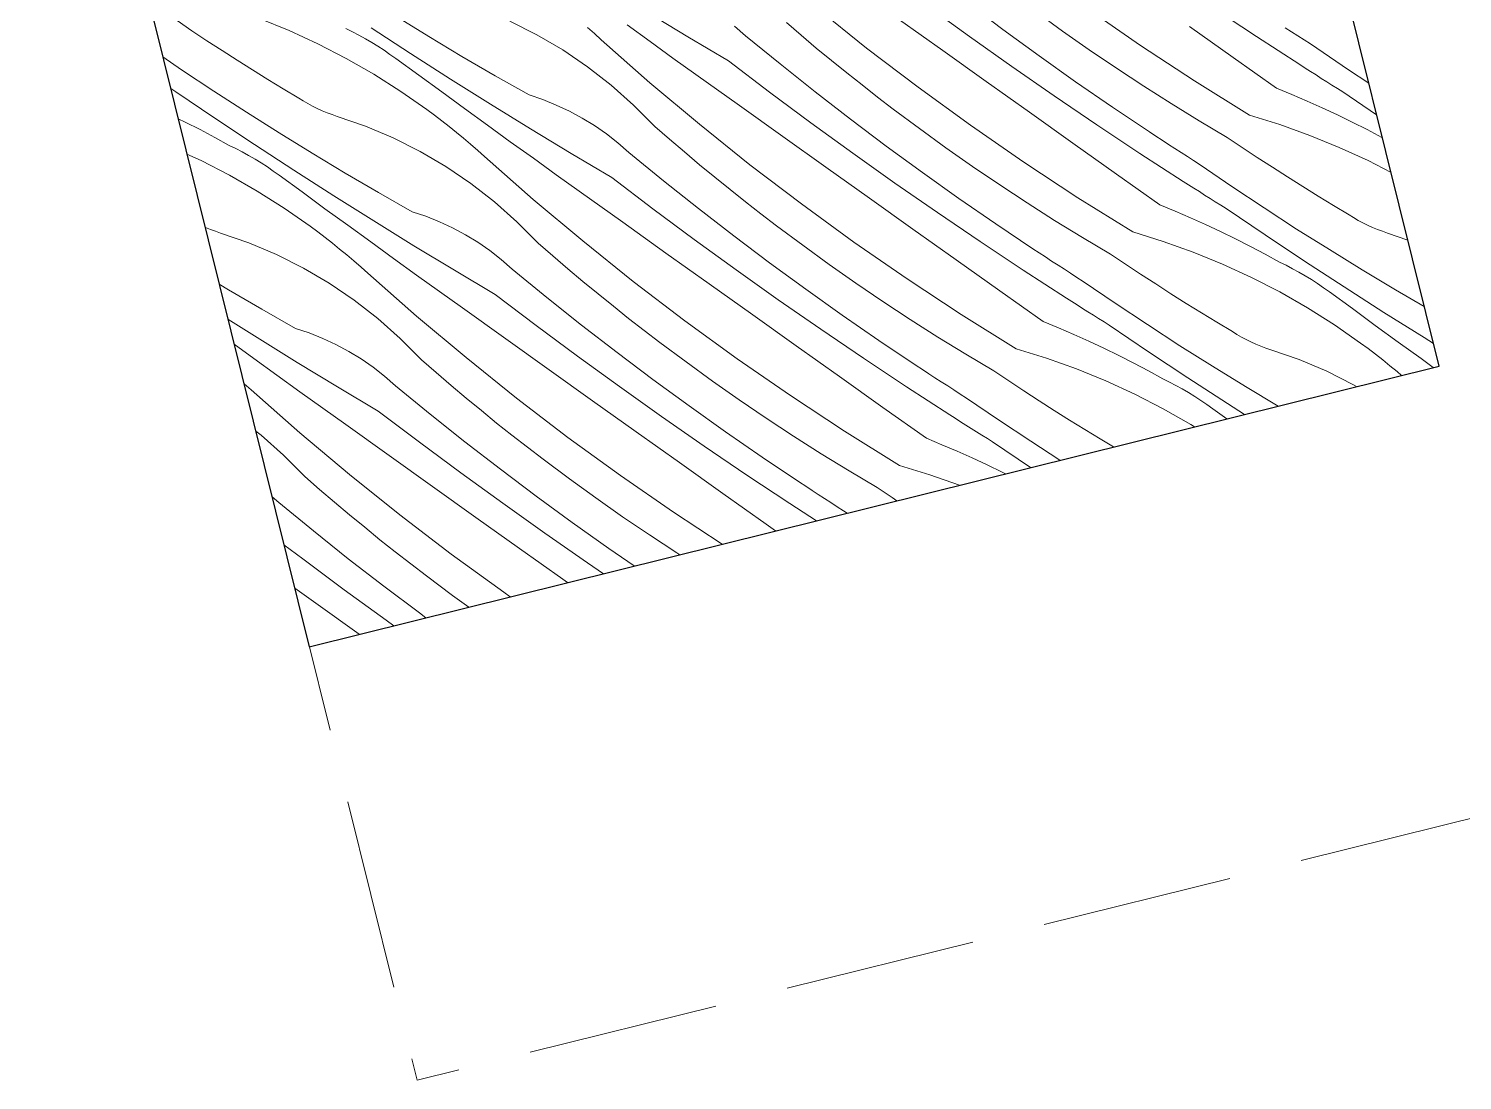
# Model space of a CAD drawing. Header units: millimetres. Extents: x -6376 to 18241, y -2739 to 17970.
# Drawn here: x -6376 to -5317, y -2739 to -1962 of the extents above; entities that cross this region are included whole.
import ezdxf

# ---------------------------------------------------------------- set-up
doc = ezdxf.new("R2010")
doc.units = ezdxf.units.MM
doc.header["$MEASUREMENT"] = 0
doc.linetypes.add('Невидимі', pattern=[195.611112, 141.111112, -54.5])
doc.layers.add('102 Колони', color=7, linetype='Continuous')
doc.layers.add('103 Балки', color=7, linetype='Continuous')
doc.layers.add('102 Колони_Ном._пера__1', color=18, linetype='Continuous', lineweight=25, true_color=0x040404)
doc.layers.add('103 Балки_Ном._пера__38', color=253, linetype='Continuous', lineweight=13, true_color=0xa4a4a4)
doc.layers.add('102 Колони_Ном._пера__3', color=255, linetype='Continuous', lineweight=13)

# ---------------------------------------------------------------- blocks, each defined once
blk = doc.blocks.new('*X42')
at = {"layer": '102 Колони_Ном._пера__3', "color": 255, "linetype": 'Continuous', "lineweight": 13}
for p, q in [((-5757.2, -1976.3), (-5794.5, -1946.4)), ((-5681.2, -1967.8), (-5712.1, -1945.4)), ((-5656.5, -1962.6), (-5682.9, -1942.7)), ((-5554.9, -1974.4), (-5594.2, -1947.2)), ((-5469.1, -1967.9), (-5500.9, -1946.8)), ((-6255.6, -1963.5), (-6266.6, -1956.1)), ((-6205.6, -1954.6), (-6183.9, -1963.4)), ((-6080.7, -1967.8), (-6105, -1952.8)), ((-6000.9, -1966.5), (-6020.7, -1956.5)), ((-5889.3, -1968), (-5919.2, -1949.9)), ((-5805.5, -1966.9), (-5816.5, -1957.5)), ((-5700.9, -1978.2), (-5733, -1955.4)), ((-5612.4, -1963.8), (-5632, -1949.6)), ((-6244.5, -1970.9), (-6255.6, -1963.5)), ((-6183.9, -1963.4), (-6162.5, -1973.3)), ((-6136.9, -1964.4), (-6141.8, -1962)), ((-6132.2, -1966.9), (-6136.9, -1964.4)), ((-6127.5, -1969.5), (-6132.2, -1966.9)), ((-6122.8, -1972.2), (-6127.5, -1969.5)), ((-6094.1, -1980.4), (-6123.3, -1961.3)), ((-6056.2, -1982.5), (-6080.7, -1967.8)), ((-5981.7, -1977.7), (-6000.9, -1966.5)), ((-5958.3, -1965.7), (-5963.5, -1961.2)), ((-5953.2, -1970.2), (-5958.3, -1965.7)), ((-5917.2, -1971.5), (-5934.2, -1959.3)), ((-5859.3, -1985.8), (-5889.3, -1968)), ((-5846.7, -1967.2), (-5854.7, -1960.1)), ((-5821.1, -1988.1), (-5846.7, -1967.2)), ((-5794.4, -1976.3), (-5805.5, -1966.9)), ((-5650, -1989.9), (-5681.2, -1967.8)), ((-5629.8, -1982.1), (-5656.5, -1962.6)), ((-5592.7, -1977.6), (-5612.4, -1963.8)), ((-5486.5, -1983.2), (-5518.6, -1960.4)), ((-5437.1, -1988.6), (-5469.1, -1967.9)), ((-5443.4, -1964.3), (-5448, -1961.3)), ((-5438.7, -1967.3), (-5443.4, -1964.3)), ((-5434, -1970.3), (-5438.7, -1967.3)), ((-6233.3, -1978.2), (-6244.5, -1970.9)), ((-6222.1, -1985.3), (-6233.3, -1978.2)), ((-6162.5, -1973.3), (-6141.6, -1984.1)), ((-6118.2, -1975), (-6122.8, -1972.2)), ((-6113.7, -1977.9), (-6118.2, -1975)), ((-6109.3, -1981), (-6113.7, -1977.9)), ((-6064.7, -1999.2), (-6094.1, -1980.4)), ((-5963.4, -1990.1), (-5981.7, -1977.7)), ((-5917.3, -2001.9), (-5953.2, -1970.2)), ((-5900.3, -1983.7), (-5917.2, -1971.5)), ((-5783.2, -1985.5), (-5794.4, -1976.3)), ((-5719.1, -2005.3), (-5757.2, -1976.3)), ((-5668.9, -2001), (-5700.9, -1978.2)), ((-5572.7, -1991.2), (-5592.7, -1977.6)), ((-5514.9, -2000.6), (-5554.9, -1974.4)), ((-5429.4, -1973.3), (-5434, -1970.3)), ((-5424.7, -1976.3), (-5429.4, -1973.3)), ((-5401.1, -1992.4), (-5424.7, -1976.3)), ((-6263.2, -1992.4), (-6277.1, -1982.9)), ((-6210.8, -1992.4), (-6222.1, -1985.3)), ((-6141.6, -1984.1), (-6121.2, -1995.7)), ((-6104.9, -1984.1), (-6109.3, -1981)), ((-6088, -1996.4), (-6104.9, -1984.1)), ((-6031.5, -1996.9), (-6056.2, -1982.5)), ((-5945.9, -2003.7), (-5963.4, -1990.1)), ((-5883.3, -1995.9), (-5900.3, -1983.7)), ((-5828.9, -2008.9), (-5859.3, -1985.8)), ((-5795.2, -2008.7), (-5821.1, -1988.1)), ((-5771.9, -1994.6), (-5783.2, -1985.5)), ((-5618.7, -2011.6), (-5650, -1989.9)), ((-5602.8, -2001.2), (-5629.8, -1982.1)), ((-5454.4, -2006), (-5486.5, -1983.2)), ((-5433.1, -1991.2), (-5437.1, -1988.6)), ((-6239.4, -2008.2), (-6263.2, -1992.4)), ((-6199.5, -1999.5), (-6210.8, -1992.4)), ((-6188.1, -2006.4), (-6199.5, -1999.5)), ((-6121.2, -1995.7), (-6101.3, -2008.3)), ((-6071.1, -2008.7), (-6088, -1996.4)), ((-6035.1, -2017.8), (-6064.7, -1999.2)), ((-6006.6, -2011), (-6031.5, -1996.9)), ((-5851.2, -2018.7), (-5883.3, -1995.9)), ((-5760.5, -2003.6), (-5771.9, -1994.6)), ((-5636.8, -2023.8), (-5668.9, -2001)), ((-5575.6, -2020), (-5602.8, -2001.2)), ((-5552.5, -2004.4), (-5572.7, -1991.2)), ((-5474.4, -2025.9), (-5514.9, -2000.6)), ((-5429.2, -1993.7), (-5433.1, -1991.2)), ((-5425.2, -1996.2), (-5429.2, -1993.7)), ((-5421.3, -1998.7), (-5425.2, -1996.2)), ((-5417.3, -2001.2), (-5421.3, -1998.7)), ((-5413.4, -2003.7), (-5417.3, -2001.2)), ((-5386.1, -2002.3), (-5401.1, -1992.4)), ((-6267.5, -2008.7), (-6271.3, -2006.3)), ((-6238.6, -2028.2), (-6267.5, -2008.7)), ((-6215.4, -2023.7), (-6239.4, -2008.2)), ((-6176.7, -2013.3), (-6188.1, -2006.4)), ((-6101.3, -2008.3), (-6082, -2021.8)), ((-6054.2, -2021), (-6071.1, -2008.7)), ((-5996.4, -2014.4), (-6006.6, -2011)), ((-5929.3, -2018.4), (-5945.9, -2003.7)), ((-5880.7, -2032.6), (-5917.3, -2001.9)), ((-5798.3, -2031.6), (-5828.9, -2008.9)), ((-5769.1, -2028.9), (-5795.2, -2008.7)), ((-5749.1, -2012.6), (-5760.5, -2003.6)), ((-5680.5, -2033.4), (-5719.1, -2005.3)), ((-5587.1, -2033), (-5618.7, -2011.6)), ((-5532.1, -2017.4), (-5552.5, -2004.4)), ((-5454.4, -2006), (-5443, -2010.6)), ((-5443, -2010.6), (-5431.8, -2015.5)), ((-5409.4, -2006.2), (-5413.4, -2003.7)), ((-5405.4, -2008.7), (-5409.4, -2006.2)), ((-5380.4, -2025.6), (-5405.4, -2008.7)), ((-6173.4, -2015.4), (-6176.7, -2013.3)), ((-6170, -2017.4), (-6173.4, -2015.4)), ((-6166.5, -2019.3), (-6170, -2017.4)), ((-6163, -2021), (-6166.5, -2019.3)), ((-6159.4, -2022.7), (-6163, -2021)), ((-6155.7, -2024.2), (-6159.4, -2022.7)), ((-6076.5, -2025.9), (-6082, -2021.8)), ((-6037.3, -2033.3), (-6054.2, -2021)), ((-6005.4, -2036.1), (-6035.1, -2017.8)), ((-5986.5, -2018.4), (-5996.4, -2014.4)), ((-5976.8, -2022.9), (-5986.5, -2018.4)), ((-5913.7, -2034.2), (-5929.3, -2018.4)), ((-5819.2, -2041.6), (-5851.2, -2018.7)), ((-5737.6, -2021.4), (-5749.1, -2012.6)), ((-5718.2, -2035.8), (-5737.6, -2021.4)), ((-5548.2, -2038.3), (-5575.6, -2020)), ((-5511.5, -2030), (-5532.1, -2017.4)), ((-5431.8, -2015.5), (-5420.6, -2020.5)), ((-5420.6, -2020.5), (-5409.4, -2025.7)), ((-6265.8, -2028.5), (-6260.5, -2031)), ((-6260.5, -2031), (-6249.6, -2036.6)), ((-6209.5, -2047.5), (-6238.6, -2028.2)), ((-6191.2, -2039), (-6215.4, -2023.7)), ((-6152, -2025.5), (-6155.7, -2024.2)), ((-6148.3, -2026.8), (-6152, -2025.5)), ((-6127.3, -2034.1), (-6148.3, -2026.8)), ((-6071, -2030), (-6076.5, -2025.9)), ((-6065.6, -2034.3), (-6071, -2030)), ((-6020.4, -2045.5), (-6037.3, -2033.3)), ((-5967.3, -2028), (-5976.8, -2022.9)), ((-5958.2, -2033.6), (-5967.3, -2028)), ((-5843.4, -2062.5), (-5880.7, -2032.6)), ((-5767.4, -2054), (-5798.3, -2031.6)), ((-5742.7, -2048.8), (-5769.1, -2028.9)), ((-5641.1, -2060.6), (-5680.5, -2033.4)), ((-5604.8, -2046.6), (-5636.8, -2023.8)), ((-5555.3, -2054.1), (-5587.1, -2033)), ((-5490.8, -2042.3), (-5511.5, -2030)), ((-5474.4, -2025.9), (-5451.9, -2032.9)), ((-5451.9, -2032.9), (-5429.7, -2040.8)), ((-5409.4, -2025.7), (-5398.4, -2031)), ((-5398.4, -2031), (-5387.5, -2036.6)), ((-6249.6, -2036.6), (-6238.7, -2042.3)), ((-6238.7, -2042.3), (-6228, -2048.2)), ((-6166.9, -2054), (-6191.2, -2039)), ((-6106.9, -2042.7), (-6127.3, -2034.1)), ((-6087.1, -2052.7), (-6106.9, -2042.7)), ((-6060.2, -2038.6), (-6065.6, -2034.3)), ((-6054.9, -2042.9), (-6060.2, -2038.6)), ((-6049.7, -2047.4), (-6054.9, -2042.9)), ((-5975.5, -2054.2), (-6005.4, -2036.1)), ((-5949.4, -2039.7), (-5958.2, -2033.6)), ((-5940.9, -2046.3), (-5949.4, -2039.7)), ((-5902.7, -2043.7), (-5913.7, -2034.2)), ((-5891.7, -2053.1), (-5902.7, -2043.7)), ((-5787.2, -2064.4), (-5819.2, -2041.6)), ((-5698.6, -2050), (-5718.2, -2035.8)), ((-5543.5, -2041.4), (-5548.2, -2038.3)), ((-5538.9, -2044.4), (-5543.5, -2041.4)), ((-5479.7, -2049.8), (-5490.8, -2042.3)), ((-5429.7, -2040.8), (-5408, -2049.7)), ((-5387.5, -2036.6), (-5376.6, -2042.3)), ((-5376.6, -2042.3), (-5376.1, -2042.6)), ((-6259.3, -2054.6), (-6248.7, -2059.5)), ((-6223.1, -2050.6), (-6228, -2048.2)), ((-6218.4, -2053.1), (-6223.1, -2050.6)), ((-6213.7, -2055.7), (-6218.4, -2053.1)), ((-6180.3, -2066.6), (-6209.5, -2047.5)), ((-6142.4, -2068.7), (-6166.9, -2054)), ((-6068, -2063.9), (-6087.1, -2052.7)), ((-6044.5, -2051.9), (-6049.7, -2047.4)), ((-6039.4, -2056.4), (-6044.5, -2051.9)), ((-6003.4, -2057.7), (-6020.4, -2045.5)), ((-5945.5, -2072), (-5975.5, -2054.2)), ((-5932.9, -2053.4), (-5940.9, -2046.3)), ((-5907.3, -2074.3), (-5932.9, -2053.4)), ((-5880.6, -2062.5), (-5891.7, -2053.1)), ((-5736.3, -2076.1), (-5767.4, -2054)), ((-5716, -2068.3), (-5742.7, -2048.8)), ((-5678.9, -2063.8), (-5698.6, -2050)), ((-5572.7, -2069.4), (-5604.8, -2046.6)), ((-5523.3, -2074.9), (-5555.3, -2054.1)), ((-5534.2, -2047.5), (-5538.9, -2044.4)), ((-5529.6, -2050.5), (-5534.2, -2047.5)), ((-5524.9, -2053.5), (-5529.6, -2050.5)), ((-5520.2, -2056.5), (-5524.9, -2053.5)), ((-5468.6, -2057.1), (-5479.7, -2049.8)), ((-5408, -2049.7), (-5386.6, -2059.5)), ((-6248.7, -2059.5), (-6227.8, -2070.3)), ((-6209, -2058.4), (-6213.7, -2055.7)), ((-6204.4, -2061.2), (-6209, -2058.4)), ((-6199.9, -2064.1), (-6204.4, -2061.2)), ((-6195.5, -2067.2), (-6199.9, -2064.1)), ((-6049.6, -2076.3), (-6068, -2063.9)), ((-6003.5, -2088.1), (-6039.4, -2056.4)), ((-5986.5, -2069.9), (-6003.4, -2057.7)), ((-5869.4, -2071.7), (-5880.6, -2062.5)), ((-5805.4, -2091.5), (-5843.4, -2062.5)), ((-5755.1, -2087.2), (-5787.2, -2064.4)), ((-5658.9, -2077.4), (-5678.9, -2063.8)), ((-5601.2, -2086.9), (-5641.1, -2060.6)), ((-5515.6, -2059.5), (-5520.2, -2056.5)), ((-5510.9, -2062.5), (-5515.6, -2059.5)), ((-5487.3, -2078.6), (-5510.9, -2062.5)), ((-5457.4, -2064.4), (-5468.6, -2057.1)), ((-5446.2, -2071.5), (-5457.4, -2064.4)), ((-5386.6, -2059.5), (-5369.8, -2068.2)), ((-6227.8, -2070.3), (-6207.4, -2082)), ((-6191.1, -2070.3), (-6195.5, -2067.2)), ((-6174.2, -2082.6), (-6191.1, -2070.3)), ((-6150.9, -2085.4), (-6180.3, -2066.6)), ((-6117.7, -2083.1), (-6142.4, -2068.7)), ((-5969.5, -2082.1), (-5986.5, -2069.9)), ((-5915.1, -2095.1), (-5945.5, -2072)), ((-5881.4, -2094.9), (-5907.3, -2074.3)), ((-5858.1, -2080.8), (-5869.4, -2071.7)), ((-5689.1, -2087.4), (-5716, -2068.3)), ((-5540.6, -2092.2), (-5572.7, -2069.4)), ((-5519.3, -2077.4), (-5523.3, -2074.9)), ((-5434.9, -2078.6), (-5446.2, -2071.5)), ((-6207.4, -2082), (-6187.5, -2094.5)), ((-6157.4, -2095), (-6174.2, -2082.6)), ((-6121.3, -2104), (-6150.9, -2085.4)), ((-6092.8, -2097.2), (-6117.7, -2083.1)), ((-6032.1, -2089.9), (-6049.6, -2076.3)), ((-5937.4, -2104.9), (-5969.5, -2082.1)), ((-5846.7, -2089.9), (-5858.1, -2080.8)), ((-5704.9, -2097.8), (-5736.3, -2076.1)), ((-5638.7, -2090.6), (-5658.9, -2077.4)), ((-5515.4, -2079.9), (-5519.3, -2077.4)), ((-5511.4, -2082.4), (-5515.4, -2079.9)), ((-5507.5, -2084.9), (-5511.4, -2082.4)), ((-5503.5, -2087.4), (-5507.5, -2084.9)), ((-5463.5, -2094.4), (-5487.3, -2078.6)), ((-5423.6, -2085.7), (-5434.9, -2078.6)), ((-5412.2, -2092.6), (-5423.6, -2085.7)), ((-6187.5, -2094.5), (-6168.2, -2108)), ((-6140.5, -2107.2), (-6157.4, -2095)), ((-6015.5, -2104.6), (-6032.1, -2089.9)), ((-5966.9, -2118.8), (-6003.5, -2088.1)), ((-5884.5, -2117.8), (-5915.1, -2095.1)), ((-5855.3, -2115.1), (-5881.4, -2094.9)), ((-5835.3, -2098.8), (-5846.7, -2089.9)), ((-5766.7, -2119.6), (-5805.4, -2091.5)), ((-5723, -2110), (-5755.1, -2087.2)), ((-5661.8, -2106.2), (-5689.1, -2087.4)), ((-5618.3, -2103.6), (-5638.7, -2090.6)), ((-5560.6, -2112.2), (-5601.2, -2086.9)), ((-5540.6, -2092.2), (-5529.3, -2096.8)), ((-5529.3, -2096.8), (-5518, -2101.7)), ((-5499.6, -2089.9), (-5503.5, -2087.4)), ((-5495.6, -2092.4), (-5499.6, -2089.9)), ((-5491.6, -2094.9), (-5495.6, -2092.4)), ((-5462.7, -2114.4), (-5491.6, -2094.9)), ((-5439.5, -2110), (-5463.5, -2094.4)), ((-5400.8, -2099.5), (-5412.2, -2092.6)), ((-6123.5, -2119.5), (-6140.5, -2107.2)), ((-6091.6, -2122.3), (-6121.3, -2104)), ((-6082.7, -2100.6), (-6092.8, -2097.2)), ((-6072.7, -2104.6), (-6082.7, -2100.6)), ((-6063, -2109.1), (-6072.7, -2104.6)), ((-5999.9, -2120.4), (-6015.5, -2104.6)), ((-5905.4, -2127.8), (-5937.4, -2104.9)), ((-5823.8, -2107.6), (-5835.3, -2098.8)), ((-5804.4, -2122), (-5823.8, -2107.6)), ((-5673.3, -2119.2), (-5704.9, -2097.8)), ((-5634.4, -2124.6), (-5661.8, -2106.2)), ((-5597.7, -2116.2), (-5618.3, -2103.6)), ((-5518, -2101.7), (-5506.8, -2106.7)), ((-5506.8, -2106.7), (-5495.7, -2111.9)), ((-5397.5, -2101.6), (-5400.8, -2099.5)), ((-5394.1, -2103.6), (-5397.5, -2101.6)), ((-5390.6, -2105.5), (-5394.1, -2103.6)), ((-5387.1, -2107.2), (-5390.6, -2105.5)), ((-5383.5, -2108.9), (-5387.1, -2107.2)), ((-6245.6, -2108.9), (-6245.8, -2108.7)), ((-6241.9, -2110.4), (-6245.6, -2108.9)), ((-6238.2, -2111.7), (-6241.9, -2110.4)), ((-6234.5, -2113), (-6238.2, -2111.7)), ((-6213.5, -2120.3), (-6234.5, -2113)), ((-6162.7, -2112.1), (-6168.2, -2108)), ((-6157.2, -2116.2), (-6162.7, -2112.1)), ((-6151.8, -2120.5), (-6157.2, -2116.2)), ((-6053.5, -2114.2), (-6063, -2109.1)), ((-6044.4, -2119.8), (-6053.5, -2114.2)), ((-5853.6, -2140.2), (-5884.5, -2117.8)), ((-5828.9, -2135), (-5855.3, -2115.1)), ((-5691, -2132.8), (-5723, -2110)), ((-5577, -2128.5), (-5597.7, -2116.2)), ((-5560.6, -2112.2), (-5538.1, -2119.1)), ((-5495.7, -2111.9), (-5484.6, -2117.2)), ((-5484.6, -2117.2), (-5473.7, -2122.8)), ((-5433.6, -2133.7), (-5462.7, -2114.4)), ((-5415.3, -2125.2), (-5439.5, -2110)), ((-5379.8, -2110.4), (-5383.5, -2108.9)), ((-5376.1, -2111.7), (-5379.8, -2110.4)), ((-5372.4, -2113), (-5376.1, -2111.7)), ((-5357.4, -2118.2), (-5372.4, -2113)), ((-6193.1, -2128.9), (-6213.5, -2120.3)), ((-6146.5, -2124.8), (-6151.8, -2120.5)), ((-6141.1, -2129.1), (-6146.5, -2124.8)), ((-6106.6, -2131.7), (-6123.5, -2119.5)), ((-6061.7, -2140.4), (-6091.6, -2122.3)), ((-6035.6, -2125.9), (-6044.4, -2119.8)), ((-6027.2, -2132.5), (-6035.6, -2125.9)), ((-5988.9, -2129.9), (-5999.9, -2120.4)), ((-5929.6, -2148.7), (-5966.9, -2118.8)), ((-5873.4, -2150.6), (-5905.4, -2127.8)), ((-5784.9, -2136.2), (-5804.4, -2122)), ((-5727.3, -2146.8), (-5766.7, -2119.6)), ((-5641.5, -2140.3), (-5673.3, -2119.2)), ((-5629.8, -2127.6), (-5634.4, -2124.6)), ((-5625.1, -2130.6), (-5629.8, -2127.6)), ((-5565.9, -2136), (-5577, -2128.5)), ((-5538.1, -2119.1), (-5515.9, -2127)), ((-5515.9, -2127), (-5494.2, -2135.9)), ((-5473.7, -2122.8), (-5462.8, -2128.5)), ((-5462.8, -2128.5), (-5452.1, -2134.4)), ((-5391, -2140.2), (-5415.3, -2125.2)), ((-6173.3, -2138.9), (-6193.1, -2128.9)), ((-6154.2, -2150.1), (-6173.3, -2138.9)), ((-6135.9, -2133.6), (-6141.1, -2129.1)), ((-6130.7, -2138.1), (-6135.9, -2133.6)), ((-6125.6, -2142.6), (-6130.7, -2138.1)), ((-6089.6, -2144), (-6106.6, -2131.7)), ((-6019.1, -2139.6), (-6027.2, -2132.5)), ((-5977.9, -2139.4), (-5988.9, -2129.9)), ((-5966.8, -2148.7), (-5977.9, -2139.4)), ((-5802.2, -2154.5), (-5828.9, -2135)), ((-5765.1, -2150), (-5784.9, -2136.2)), ((-5658.9, -2155.6), (-5691, -2132.8)), ((-5620.5, -2133.7), (-5625.1, -2130.6)), ((-5615.8, -2136.7), (-5620.5, -2133.7)), ((-5611.1, -2139.7), (-5615.8, -2136.7)), ((-5554.8, -2143.3), (-5565.9, -2136)), ((-5494.2, -2135.9), (-5472.8, -2145.7)), ((-5447.3, -2136.8), (-5452.1, -2134.4)), ((-5442.5, -2139.3), (-5447.3, -2136.8)), ((-5437.8, -2141.9), (-5442.5, -2139.3)), ((-5404.4, -2152.8), (-5433.6, -2133.7)), ((-6089.7, -2174.3), (-6125.6, -2142.6)), ((-6072.7, -2156.1), (-6089.6, -2144)), ((-6031.7, -2158.3), (-6061.7, -2140.4)), ((-5993.5, -2160.6), (-6019.1, -2139.6)), ((-5955.6, -2157.9), (-5966.8, -2148.7)), ((-5891.6, -2177.7), (-5929.6, -2148.7)), ((-5822.5, -2162.3), (-5853.6, -2140.2)), ((-5687.4, -2173.1), (-5727.3, -2146.8)), ((-5609.5, -2161.1), (-5641.5, -2140.3)), ((-5606.5, -2142.7), (-5611.1, -2139.7)), ((-5601.8, -2145.7), (-5606.5, -2142.7)), ((-5597.1, -2148.7), (-5601.8, -2145.7)), ((-5573.5, -2164.8), (-5597.1, -2148.7)), ((-5543.6, -2150.6), (-5554.8, -2143.3)), ((-5472.8, -2145.7), (-5451.9, -2156.5)), ((-5433.1, -2144.6), (-5437.8, -2141.9)), ((-5428.5, -2147.4), (-5433.1, -2144.6)), ((-5424, -2150.3), (-5428.5, -2147.4)), ((-5366.5, -2154.9), (-5391, -2140.2)), ((-6228.6, -2154.9), (-6235.4, -2150.8)), ((-6203.9, -2169.3), (-6228.6, -2154.9)), ((-6135.8, -2162.5), (-6154.2, -2150.1)), ((-6055.7, -2168.3), (-6072.7, -2156.1)), ((-6001.3, -2181.3), (-6031.7, -2158.3)), ((-5967.7, -2181.1), (-5993.5, -2160.6)), ((-5944.3, -2167), (-5955.6, -2157.9)), ((-5841.3, -2173.4), (-5873.4, -2150.6)), ((-5775.3, -2173.6), (-5802.2, -2154.5)), ((-5745.1, -2163.6), (-5765.1, -2150)), ((-5626.8, -2178.4), (-5658.9, -2155.6)), ((-5532.4, -2157.8), (-5543.6, -2150.6)), ((-5521.1, -2164.9), (-5532.4, -2157.8)), ((-5451.9, -2156.5), (-5431.5, -2168.2)), ((-5419.6, -2153.4), (-5424, -2150.3)), ((-5415.2, -2156.5), (-5419.6, -2153.4)), ((-5398.3, -2168.8), (-5415.2, -2156.5)), ((-5375, -2171.6), (-5404.4, -2152.8)), ((-5345.2, -2167.3), (-5366.5, -2154.9)), ((-6179, -2183.4), (-6203.9, -2169.3)), ((-6118.3, -2176.1), (-6135.8, -2162.5)), ((-6023.7, -2191.2), (-6055.7, -2168.3)), ((-5933, -2176.1), (-5944.3, -2167)), ((-5791.1, -2184), (-5822.5, -2162.3)), ((-5724.9, -2176.8), (-5745.1, -2163.6)), ((-5605.5, -2163.6), (-5609.5, -2161.1)), ((-5601.6, -2166.1), (-5605.5, -2163.6)), ((-5597.7, -2168.6), (-5601.6, -2166.1)), ((-5593.7, -2171.1), (-5597.7, -2168.6)), ((-5589.7, -2173.6), (-5593.7, -2171.1)), ((-5549.7, -2180.6), (-5573.5, -2164.8)), ((-5509.8, -2171.9), (-5521.1, -2164.9)), ((-5431.5, -2168.2), (-5411.6, -2180.7)), ((-5381.5, -2181.2), (-5398.3, -2168.8)), ((-6207.5, -2190.2), (-6229, -2176.7)), ((-6101.7, -2190.9), (-6118.3, -2176.1)), ((-6053.1, -2205), (-6089.7, -2174.3)), ((-5970.7, -2204), (-6001.3, -2181.3)), ((-5941.5, -2201.3), (-5967.7, -2181.1)), ((-5921.5, -2185), (-5933, -2176.1)), ((-5852.9, -2205.8), (-5891.6, -2177.7)), ((-5809.3, -2196.3), (-5841.3, -2173.4)), ((-5748.1, -2192.4), (-5775.3, -2173.6)), ((-5704.5, -2189.8), (-5724.9, -2176.8)), ((-5646.8, -2198.4), (-5687.4, -2173.1)), ((-5626.8, -2178.4), (-5615.5, -2183)), ((-5585.8, -2176.1), (-5589.7, -2173.6)), ((-5581.8, -2178.6), (-5585.8, -2176.1)), ((-5577.9, -2181.1), (-5581.8, -2178.6)), ((-5548.9, -2200.6), (-5577.9, -2181.1)), ((-5525.7, -2196.2), (-5549.7, -2180.6)), ((-5498.5, -2178.8), (-5509.8, -2171.9)), ((-5487, -2185.7), (-5498.5, -2178.8)), ((-5411.6, -2180.7), (-5392.3, -2194.2)), ((-5364.6, -2193.5), (-5381.5, -2181.2)), ((-5345.4, -2190.2), (-5375, -2171.6)), ((-6177.8, -2208.5), (-6207.5, -2190.2)), ((-6168.9, -2186.8), (-6179, -2183.4)), ((-6158.9, -2190.8), (-6168.9, -2186.8)), ((-6149.2, -2195.3), (-6158.9, -2190.8)), ((-6086.1, -2206.6), (-6101.7, -2190.9)), ((-5991.6, -2214), (-6023.7, -2191.2)), ((-5910, -2193.8), (-5921.5, -2185)), ((-5759.5, -2205.5), (-5791.1, -2184)), ((-5683.9, -2202.4), (-5704.5, -2189.8)), ((-5615.5, -2183), (-5604.2, -2187.9)), ((-5604.2, -2187.9), (-5593, -2192.9)), ((-5483.7, -2187.8), (-5487, -2185.7)), ((-5480.3, -2189.8), (-5483.7, -2187.8)), ((-5476.8, -2191.7), (-5480.3, -2189.8)), ((-5473.3, -2193.4), (-5476.8, -2191.7)), ((-5338.4, -2194.5), (-5345.4, -2190.2)), ((-6209.8, -2205.7), (-6224.4, -2195.1)), ((-6139.8, -2200.4), (-6149.2, -2195.3)), ((-6130.6, -2206), (-6139.8, -2200.4)), ((-5915.1, -2221.2), (-5941.5, -2201.3)), ((-5890.6, -2208.2), (-5910, -2193.8)), ((-5777.2, -2219), (-5809.3, -2196.3)), ((-5720.6, -2210.8), (-5748.1, -2192.4)), ((-5663.2, -2214.8), (-5683.9, -2202.4)), ((-5646.8, -2198.4), (-5624.3, -2205.3)), ((-5593, -2192.9), (-5581.9, -2198.1)), ((-5581.9, -2198.1), (-5570.8, -2203.5)), ((-5519.8, -2219.9), (-5548.9, -2200.6)), ((-5501.6, -2211.4), (-5525.7, -2196.2)), ((-5469.7, -2195.1), (-5473.3, -2193.4)), ((-5466, -2196.6), (-5469.7, -2195.1)), ((-5462.3, -2197.9), (-5466, -2196.6)), ((-5458.6, -2199.2), (-5462.3, -2197.9)), ((-5437.6, -2206.5), (-5458.6, -2199.2)), ((-5386.8, -2198.3), (-5392.3, -2194.2)), ((-5381.3, -2202.4), (-5386.8, -2198.3)), ((-5375.9, -2206.7), (-5381.3, -2202.4)), ((-5347.6, -2205.7), (-5364.6, -2193.5)), ((-6192.8, -2218), (-6209.8, -2205.7)), ((-6148, -2226.6), (-6177.8, -2208.5)), ((-6121.8, -2212.1), (-6130.6, -2206)), ((-6113.4, -2218.8), (-6121.8, -2212.1)), ((-6075.1, -2216.1), (-6086.1, -2206.6)), ((-6015.8, -2234.9), (-6053.1, -2205)), ((-5939.8, -2226.4), (-5970.7, -2204)), ((-5871.1, -2222.4), (-5890.6, -2208.2)), ((-5813.5, -2233), (-5852.9, -2205.8)), ((-5727.7, -2226.5), (-5759.5, -2205.5)), ((-5716, -2213.8), (-5720.6, -2210.8)), ((-5624.3, -2205.3), (-5602.2, -2213.2)), ((-5602.2, -2213.2), (-5580.4, -2222.1)), ((-5570.8, -2203.5), (-5559.9, -2209)), ((-5559.9, -2209), (-5549, -2214.7)), ((-5477.2, -2226.4), (-5501.6, -2211.4)), ((-5417.2, -2215.1), (-5437.6, -2206.5)), ((-5370.6, -2211), (-5375.9, -2206.7)), ((-5365.3, -2215.3), (-5370.6, -2211)), ((-5338.6, -2212.3), (-5347.6, -2205.7)), ((-6216.9, -2224.3), (-6217.2, -2224)), ((-6175.9, -2230.2), (-6192.8, -2218)), ((-6105.3, -2225.8), (-6113.4, -2218.8)), ((-6064.1, -2225.6), (-6075.1, -2216.1)), ((-5959.6, -2236.8), (-5991.6, -2214)), ((-5888.4, -2240.7), (-5915.1, -2221.2)), ((-5851.3, -2236.2), (-5871.1, -2222.4)), ((-5745.1, -2241.8), (-5777.2, -2219)), ((-5711.3, -2216.9), (-5716, -2213.8)), ((-5706.7, -2219.9), (-5711.3, -2216.9)), ((-5702, -2222.9), (-5706.7, -2219.9)), ((-5697.3, -2225.9), (-5702, -2222.9)), ((-5652.1, -2222.2), (-5663.2, -2214.8)), ((-5641, -2229.5), (-5652.1, -2222.2)), ((-5580.4, -2222.1), (-5559, -2231.9)), ((-5549, -2214.7), (-5538.3, -2220.6)), ((-5533.5, -2223), (-5538.3, -2220.6)), ((-5528.7, -2225.5), (-5533.5, -2223)), ((-5490.6, -2239), (-5519.8, -2219.9)), ((-5397.4, -2225.1), (-5417.2, -2215.1)), ((-5362, -2218.1), (-5365.3, -2215.3)), ((-6211.8, -2228.9), (-6216.9, -2224.3)), ((-6175.9, -2260.5), (-6211.8, -2228.9)), ((-6158.9, -2242.3), (-6175.9, -2230.2)), ((-6118, -2244.5), (-6148, -2226.6)), ((-6079.7, -2246.8), (-6105.3, -2225.8)), ((-6053, -2234.9), (-6064.1, -2225.6)), ((-5908.7, -2248.5), (-5939.8, -2226.4)), ((-5773.6, -2259.3), (-5813.5, -2233)), ((-5695.7, -2247.3), (-5727.7, -2226.5)), ((-5692.7, -2228.9), (-5697.3, -2225.9)), ((-5688, -2231.9), (-5692.7, -2228.9)), ((-5683.3, -2234.9), (-5688, -2231.9)), ((-5629.8, -2236.8), (-5641, -2229.5)), ((-5559, -2231.9), (-5538.1, -2242.7)), ((-5524, -2228.1), (-5528.7, -2225.5)), ((-5519.3, -2230.8), (-5524, -2228.1)), ((-5514.7, -2233.6), (-5519.3, -2230.8)), ((-5510.2, -2236.6), (-5514.7, -2233.6)), ((-5453.2, -2240.8), (-5477.2, -2226.4)), ((-5395.2, -2226.4), (-5397.4, -2225.1)), ((-6141.9, -2254.5), (-6158.9, -2242.3)), ((-6087.5, -2267.5), (-6118, -2244.5)), ((-6041.8, -2244.1), (-6053, -2234.9)), ((-6030.5, -2253.3), (-6041.8, -2244.1)), ((-5977.8, -2263.9), (-6015.8, -2234.9)), ((-5927.5, -2259.7), (-5959.6, -2236.8)), ((-5861.5, -2259.8), (-5888.4, -2240.7)), ((-5831.3, -2249.8), (-5851.3, -2236.2)), ((-5713, -2264.6), (-5745.1, -2241.8)), ((-5659.7, -2251), (-5683.3, -2234.9)), ((-5618.6, -2244), (-5629.8, -2236.8)), ((-5607.4, -2251.1), (-5618.6, -2244)), ((-5538.1, -2242.7), (-5517.7, -2254.4)), ((-5505.8, -2239.6), (-5510.2, -2236.6)), ((-5501.4, -2242.7), (-5505.8, -2239.6)), ((-5491.2, -2250.2), (-5501.4, -2242.7)), ((-5478.1, -2247), (-5490.6, -2239)), ((-6109.9, -2277.4), (-6141.9, -2254.5)), ((-6053.9, -2267.3), (-6079.7, -2246.8)), ((-6019.2, -2262.3), (-6030.5, -2253.3)), ((-5877.3, -2270.3), (-5908.7, -2248.5)), ((-5811.1, -2263.1), (-5831.3, -2249.8)), ((-5691.8, -2249.8), (-5695.7, -2247.3)), ((-5687.8, -2252.3), (-5691.8, -2249.8)), ((-5683.9, -2254.8), (-5687.8, -2252.3)), ((-5679.9, -2257.3), (-5683.9, -2254.8)), ((-5635.9, -2266.8), (-5659.7, -2251)), ((-5596, -2258.1), (-5607.4, -2251.1)), ((-5517.7, -2254.4), (-5515, -2256.1)), ((-6204.5, -2262.3), (-6208.4, -2259.3)), ((-6187.9, -2277.1), (-6204.5, -2262.3)), ((-6139.3, -2291.3), (-6175.9, -2260.5)), ((-6007.7, -2271.2), (-6019.2, -2262.3)), ((-5939.1, -2292.1), (-5977.8, -2263.9)), ((-5895.5, -2282.5), (-5927.5, -2259.7)), ((-5834.3, -2278.6), (-5861.5, -2259.8)), ((-5790.7, -2276), (-5811.1, -2263.1)), ((-5733, -2284.6), (-5773.6, -2259.3)), ((-5713, -2264.6), (-5701.7, -2269.3)), ((-5676, -2259.8), (-5679.9, -2257.3)), ((-5672, -2262.3), (-5676, -2259.8)), ((-5668, -2264.8), (-5672, -2262.3)), ((-5664.1, -2267.3), (-5668, -2264.8)), ((-5584.7, -2265), (-5596, -2258.1)), ((-5574.8, -2271), (-5584.7, -2265)), ((-6056.9, -2290.2), (-6087.5, -2267.5)), ((-6027.7, -2287.5), (-6053.9, -2267.3)), ((-5996.2, -2280), (-6007.7, -2271.2)), ((-5845.7, -2291.7), (-5877.3, -2270.3)), ((-5770.1, -2288.6), (-5790.7, -2276)), ((-5701.7, -2269.3), (-5690.4, -2274.1)), ((-5690.4, -2274.1), (-5679.2, -2279.1)), ((-5636.1, -2286.2), (-5664.1, -2267.3)), ((-5614.4, -2280.8), (-5635.9, -2266.8)), ((-6172.3, -2292.8), (-6187.9, -2277.1)), ((-6077.8, -2300.2), (-6109.9, -2277.4)), ((-6001.3, -2307.4), (-6027.7, -2287.5)), ((-5976.8, -2294.5), (-5996.2, -2280)), ((-5863.4, -2305.3), (-5895.5, -2282.5)), ((-5806.8, -2297), (-5834.3, -2278.6)), ((-5733, -2284.6), (-5710.5, -2291.5)), ((-5679.2, -2279.1), (-5668.1, -2284.3)), ((-5668.1, -2284.3), (-5657, -2289.7)), ((-6161.4, -2302.4), (-6172.3, -2292.8)), ((-6102, -2321.1), (-6139.3, -2291.3)), ((-6026, -2312.6), (-6056.9, -2290.2)), ((-5957.3, -2308.6), (-5976.8, -2294.5)), ((-5899.8, -2319.2), (-5939.1, -2292.1)), ((-5813.9, -2312.7), (-5845.7, -2291.7)), ((-5802.2, -2300), (-5806.8, -2297)), ((-5749.4, -2301), (-5770.1, -2288.6)), ((-5710.5, -2291.5), (-5688.7, -2299.3)), ((-5657, -2289.7), (-5654.7, -2290.8)), ((-6191.5, -2312.1), (-6196.4, -2307.8)), ((-6150.3, -2311.8), (-6161.4, -2302.4)), ((-6045.8, -2323), (-6077.8, -2300.2)), ((-5974.6, -2326.9), (-6001.3, -2307.4)), ((-5937.5, -2322.5), (-5957.3, -2308.6)), ((-5831.3, -2328), (-5863.4, -2305.3)), ((-5797.5, -2303.1), (-5802.2, -2300)), ((-5792.9, -2306.1), (-5797.5, -2303.1)), ((-5788.2, -2309.1), (-5792.9, -2306.1)), ((-5738.3, -2308.4), (-5749.4, -2301)), ((-5734.8, -2310.7), (-5738.3, -2308.4)), ((-6165.9, -2333), (-6191.5, -2312.1)), ((-6139.2, -2321.1), (-6150.3, -2311.8)), ((-5994.9, -2334.7), (-6026, -2312.6)), ((-5863.9, -2342.8), (-5899.8, -2319.2)), ((-5794.3, -2325.5), (-5813.9, -2312.7)), ((-5783.6, -2312.1), (-5788.2, -2309.1)), ((-5778.9, -2315.1), (-5783.6, -2312.1)), ((-5774.2, -2318.1), (-5778.9, -2315.1)), ((-5771.5, -2319.8), (-5774.2, -2318.1)), ((-6128, -2330.3), (-6139.2, -2321.1)), ((-6064, -2350.2), (-6102, -2321.1)), ((-6013.7, -2345.9), (-6045.8, -2323)), ((-5947.7, -2346), (-5974.6, -2326.9)), ((-5917.5, -2336), (-5937.5, -2322.5)), ((-5824.4, -2333), (-5831.3, -2328)), ((-6140.1, -2353.5), (-6165.9, -2333)), ((-6116.7, -2339.5), (-6128, -2330.3)), ((-6105.4, -2348.5), (-6116.7, -2339.5)), ((-5963.5, -2356.5), (-5994.9, -2334.7)), ((-5897.3, -2349.3), (-5917.5, -2336)), ((-6173.8, -2353.7), (-6187.6, -2343.2)), ((-6093.9, -2357.4), (-6105.4, -2348.5)), ((-6025.3, -2378.3), (-6064, -2350.2)), ((-5981.7, -2368.7), (-6013.7, -2345.9)), ((-5929, -2358.9), (-5947.7, -2346)), ((-5895.3, -2350.6), (-5897.3, -2349.3)), ((-6143.1, -2376.5), (-6173.8, -2353.7)), ((-6113.9, -2373.8), (-6140.1, -2353.5)), ((-6082.4, -2366.2), (-6093.9, -2357.4)), ((-5951.6, -2364.6), (-5963.5, -2356.5)), ((-6063.1, -2380.7), (-6082.4, -2366.2)), ((-5978.2, -2371.2), (-5981.7, -2368.7)), ((-6164, -2386.4), (-6179.6, -2375.3)), ((-6112.2, -2398.9), (-6143.1, -2376.5)), ((-6087.5, -2393.6), (-6113.9, -2373.8)), ((-6051.1, -2389.3), (-6063.1, -2380.7)), ((-6020.4, -2381.7), (-6025.3, -2378.3)), ((-6132, -2409.2), (-6164, -2386.4)), ((-6106.4, -2403), (-6112.2, -2398.9)), ((-6082.7, -2397.1), (-6087.5, -2393.6)), ((-6131.9, -2409.3), (-6132, -2409.2))]:
    blk.add_line(p, q, dxfattribs=at)
blk = doc.blocks.new('Колона_6', base_point=(-5855.2, -1897.6))
at = {"layer": '102 Колони_Ном._пера__1', "color": 18, "linetype": 'Continuous', "lineweight": 25, "true_color": 0x040404, "flags": 128}
blk.add_lwpolyline([(-6168.9, -2418.5), (-5334.2, -2211.2), (-5541.6, -1376.6), (-6376.2, -1583.9)], close=True, dxfattribs=at)
at = {"layer": '102 Колони', "color": 18, "lineweight": 25, "true_color": 0x040404}
blk.add_blockref('*X42', (0, 0), dxfattribs=at)
blk = doc.blocks.new('Балка_1', base_point=(18007.4, 4246.5))
at = {"layer": '103 Балки_Ном._пера__38', "color": 253, "linetype": 'Невидимі', "lineweight": 13, "true_color": 0xa4a4a4}
for p in [(18241.2, 3305.1), (-6376.2, -1583.9)]:
    blk.add_line(p, (-6089.3, -2738.8), dxfattribs=at)

msp = doc.modelspace()

# ---------------------------------------------------------------- block references
at = {"layer": '102 Колони', "color": 18, "lineweight": 25, "true_color": 0x040404}
msp.add_blockref('Колона_6', (-5855.2, -1897.6), dxfattribs=at)
at = {"layer": '103 Балки', "color": 253, "lineweight": 13, "true_color": 0xa4a4a4}
msp.add_blockref('Балка_1', (18007.4, 4246.5), dxfattribs=at)

doc.saveas('drawing.dxf')
